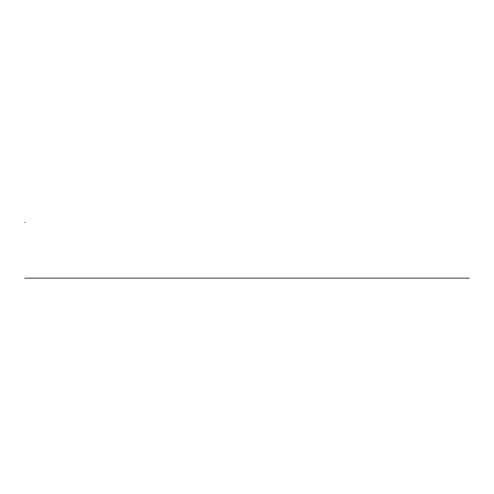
<?xml version="1.0" encoding="UTF-8"?>
<svg xmlns="http://www.w3.org/2000/svg" width="494" height="494" viewBox="0 0 494 494"><rect width="100%" height="100%" fill="white"/><g stroke="black" fill="none" stroke-linecap="round" stroke-linejoin="round"><path stroke-width="0.74" d="M24.7 222.374L25.163 222.374M24.7 278.122L469.3 278.122"/></g></svg>
